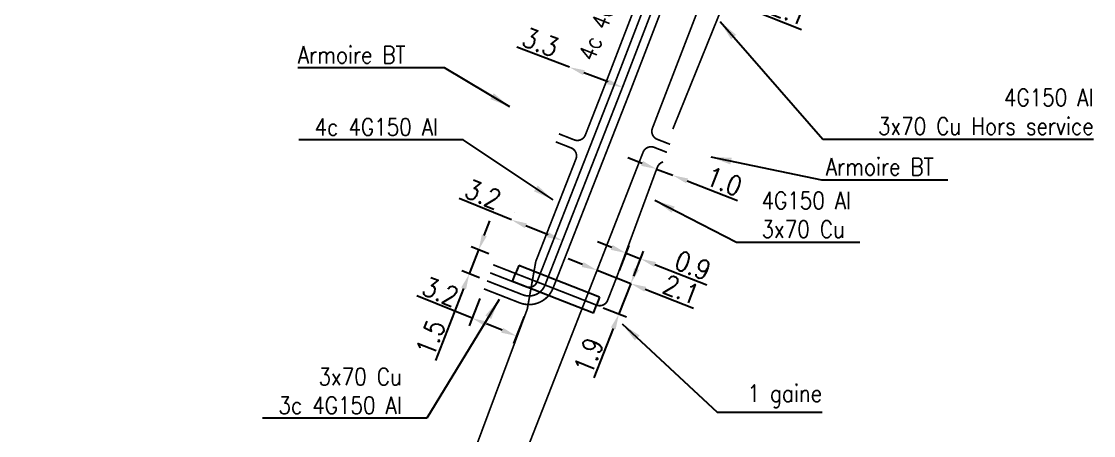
# Model space of a CAD drawing. Header units: millimetres. Extents: x 185001 to 186000, y 126997 to 128000.
# Drawn here: x 185421.4 to 185483.7, y 127489.3 to 127513.3 of the extents above; entities that cross this region are included whole.
import ezdxf
from ezdxf.enums import TextEntityAlignment as Align

# ---------------------------------------------------------------- set-up
doc = ezdxf.new("R2010")
doc.units = ezdxf.units.MM
doc.header["$PDMODE"] = 34
doc.linetypes.add('B_ST_Al', pattern=[2000, 1000, 1000])
doc.layers.get('Defpoints').update_dxf_attribs({"linetype": 'CONTINUOUS'})
for name, color, linetype in [('B_110', 1, 'CONTINUOUS'), ('B_400', 7, 'CONTINUOUS'), ('B_908', 252, 'CONTINUOUS')]:
    doc.layers.add(name, color=color, linetype=linetype)
doc.styles.get("Standard").update_dxf_attribs({"font": 'romans.shx', "width": 0.85})
doc.linetypes.add('BT_HS', pattern='A,2,-1,["E",Standard,S=0.85,R=0,X=-0.27,Y=-0.4],-1', length=4)
doc.dimstyles.get("Standard").update_dxf_attribs({"dimtxt": 1.5, "dimasz": 1.2, "dimexe": 0.625, "dimexo": 0.625, "dimgap": 0.25, "dimtad": 1, "dimdec": 1, "dimzin": 0, "dimdsep": 46, "dimtxsty": 'Standard', "dimcen": -0.5, "dimadec": 0, "dimazin": 0, "dimtfac": 1, "dimtdec": 1, "dimtmove": 0, "dimatfit": 3, "dimfxl": 0, "dimtolj": 1, "dimtzin": 0, "dimarcsym": 0})

# ---------------------------------------------------------------- blocks, each defined once
blk = doc.blocks.new('*D296')
at = {"layer": 'B_110', "color": 0, "linetype": 'Continuous', "lineweight": -2, "transparency": 16777216}
for p, q in [((185453.251, 127510.688), (185450.187, 127511.854)), ((185455.494, 127509.835), (185454.092, 127510.368))]:
    blk.add_line(p, q, dxfattribs=at)
at = {"layer": 'B_110', "color": 0, "linetype": 'Continuous', "transparency": 16777216}
for points in [[(185454.146, 127510.508), (185454.039, 127510.228), (185453.251, 127510.688)], [(185455.548, 127509.975), (185455.441, 127509.695), (185456.335, 127509.515)]]:
    blk.add_solid(points, dxfattribs=at)
at = {"layer": 'Defpoints', "color": 0, "linetype": 'Continuous', "transparency": 16777216}
for p in [(185453.251, 127510.688), (185453.251, 127510.688), (185456.335, 127509.515)]:
    blk.add_point(p, dxfattribs=at)
at = {"layer": 'B_110', "color": 0, "linetype": 'Continuous', "transparency": 16777216, "insert": (185451.565, 127512.132), "char_height": 1.125, "attachment_point": 5, "rotation": 339.17435}
blk.add_mtext('\\A1;3.3', dxfattribs=at)
blk = doc.blocks.new('*D297')
at = {"layer": 'B_110', "color": 0, "linetype": 'Continuous', "lineweight": -2, "transparency": 16777216}
for p, q in [((185449.88, 127501.822), (185446.845, 127503.063)), ((185450.057, 127502.256), (185450.057, 127502.256)), ((185452.009, 127500.951), (185450.713, 127501.481)), ((185453.019, 127501.044), (185453.019, 127501.044))]:
    blk.add_line(p, q, dxfattribs=at)
at = {"layer": 'B_110', "color": 0, "linetype": 'Continuous', "transparency": 16777216}
for points in [[(185450.77, 127501.62), (185450.656, 127501.342), (185449.88, 127501.822)], [(185452.066, 127501.09), (185451.952, 127500.812), (185452.842, 127500.611)]]:
    blk.add_solid(points, dxfattribs=at)
at = {"layer": 'Defpoints', "color": 0, "linetype": 'Continuous', "transparency": 16777216}
for p in [(185449.88, 127501.822), (185449.88, 127501.822), (185452.842, 127500.611)]:
    blk.add_point(p, dxfattribs=at)
at = {"layer": 'B_110', "color": 0, "linetype": 'Continuous', "transparency": 16777216, "insert": (185448.23, 127503.307), "char_height": 1.125, "attachment_point": 5, "rotation": 337.75387}
blk.add_mtext('\\A1;3.2', dxfattribs=at)
blk = doc.blocks.new('*D298')
at = {"layer": 'B_110', "color": 0, "linetype": 'Continuous', "lineweight": -2, "transparency": 16777216}
for p, q in [((185448.301, 127500.92), (185448.628, 127501.758)), ((185447.974, 127500.081), (185447.429, 127498.684)), ((185448.566, 127499.85), (185447.537, 127500.251)), ((185448.022, 127498.453), (185446.993, 127498.854)), ((185447.103, 127497.845), (185445.473, 127493.665))]:
    blk.add_line(p, q, dxfattribs=at)
at = {"layer": 'B_110', "color": 0, "linetype": 'Continuous', "transparency": 16777216}
for points in [[(185448.161, 127500.974), (185448.441, 127500.865), (185447.974, 127500.081)], [(185446.963, 127497.899), (185447.242, 127497.791), (185447.429, 127498.684)]]:
    blk.add_solid(points, dxfattribs=at)
at = {"layer": 'Defpoints', "color": 0, "linetype": 'Continuous', "transparency": 16777216}
for p in [(185447.974, 127500.081), (185449.003, 127499.68), (185448.458, 127498.282)]:
    blk.add_point(p, dxfattribs=at)
at = {"layer": 'B_110', "color": 0, "linetype": 'Continuous', "transparency": 16777216, "insert": (185445.182, 127494.982), "char_height": 1.125, "attachment_point": 5, "rotation": 68.70537}
blk.add_mtext('\\A1;1.5', dxfattribs=at)
blk = doc.blocks.new('*D395')
at = {"layer": 'B_110', "color": 0, "linetype": 'Continuous', "lineweight": -2, "transparency": 16777216}
for p, q in [((185457.481, 127505.096), (185456.642, 127505.421)), ((185458.32, 127504.772), (185459.253, 127504.411)), ((185460.092, 127504.086), (185463.023, 127502.953))]:
    blk.add_line(p, q, dxfattribs=at)
at = {"layer": 'B_110', "color": 0, "linetype": 'Continuous', "transparency": 16777216}
for points in [[(185457.535, 127505.236), (185457.427, 127504.957), (185458.32, 127504.772)], [(185460.147, 127504.226), (185460.038, 127503.946), (185459.253, 127504.411)]]:
    blk.add_solid(points, dxfattribs=at)
at = {"layer": 'Defpoints', "color": 0, "linetype": 'Continuous', "transparency": 16777216}
for p in [(185458.32, 127504.772), (185459.253, 127504.411), (185459.253, 127504.411)]:
    blk.add_point(p, dxfattribs=at)
at = {"layer": 'B_110', "color": 0, "linetype": 'Continuous', "transparency": 16777216, "insert": (185462.248, 127504.057), "char_height": 1.125, "attachment_point": 5, "rotation": 338.85391}
blk.add_mtext('\\A1;1.0', dxfattribs=at)
blk = doc.blocks.new('*D396')
at = {"layer": 'B_110', "color": 0, "linetype": 'Continuous', "lineweight": -2, "transparency": 16777216}
for p, q in [((185455.712, 127500.222), (185454.874, 127500.551)), ((185456.155, 127498.889), (185456.721, 127500.329)), ((185456.55, 127499.892), (185457.387, 127499.563)), ((185456.993, 127498.559), (185457.559, 127499.999)), ((185458.225, 127499.234), (185461.234, 127498.051))]:
    blk.add_line(p, q, dxfattribs=at)
at = {"layer": 'B_110', "color": 0, "linetype": 'Continuous', "transparency": 16777216}
for points in [[(185455.767, 127500.361), (185455.657, 127500.082), (185456.55, 127499.892)], [(185458.28, 127499.373), (185458.17, 127499.094), (185457.387, 127499.563)]]:
    blk.add_solid(points, dxfattribs=at)
at = {"layer": 'Defpoints', "color": 0, "linetype": 'Continuous', "transparency": 16777216}
for p in [(185457.387, 127499.563), (185455.983, 127498.452), (185456.821, 127498.123)]:
    blk.add_point(p, dxfattribs=at)
at = {"layer": 'B_110', "color": 0, "linetype": 'Continuous', "transparency": 16777216, "insert": (185460.422, 127499.176), "char_height": 1.125, "attachment_point": 5, "rotation": 338.53588}
blk.add_mtext('\\A1;0.9', dxfattribs=at)
blk = doc.blocks.new('*D397')
at = {"layer": 'B_110', "color": 0, "linetype": 'Continuous', "lineweight": -2, "transparency": 16777216}
for p, q in [((185457.15, 127498.961), (185457.48, 127499.798)), ((185456.821, 127498.123), (185456.129, 127496.362)), ((185455.213, 127496.722), (185456.565, 127496.19)), ((185455.799, 127495.524), (185454.666, 127492.643))]:
    blk.add_line(p, q, dxfattribs=at)
at = {"layer": 'B_110', "color": 0, "linetype": 'Continuous', "transparency": 16777216}
for points in [[(185457.011, 127499.015), (185457.29, 127498.906), (185456.821, 127498.123)], [(185455.66, 127495.579), (185455.939, 127495.469), (185456.129, 127496.362)]]:
    blk.add_solid(points, dxfattribs=at)
at = {"layer": 'Defpoints', "color": 0, "linetype": 'Continuous', "transparency": 16777216}
for p in [(185456.821, 127498.123), (185456.821, 127498.123), (185454.777, 127496.893)]:
    blk.add_point(p, dxfattribs=at)
at = {"layer": 'B_110', "color": 0, "linetype": 'Continuous', "transparency": 16777216, "insert": (185454.37, 127493.939), "char_height": 1.125, "attachment_point": 5, "rotation": 68.53566}
blk.add_mtext('\\A1;1.9', dxfattribs=at)
blk = doc.blocks.new('*D530')
at = {"layer": 'B_110', "color": 0, "linetype": 'Continuous', "lineweight": -2, "transparency": 16777216}
for p, q in [((185460.309, 127515.425), (185459.472, 127515.757)), ((185461.145, 127515.094), (185463.107, 127514.317)), ((185463.944, 127513.986), (185466.738, 127512.879))]:
    blk.add_line(p, q, dxfattribs=at)
at = {"layer": 'B_110', "color": 0, "linetype": 'Continuous', "transparency": 16777216}
for points in [[(185460.364, 127515.565), (185460.253, 127515.286), (185461.145, 127515.094)], [(185463.999, 127514.125), (185463.889, 127513.846), (185463.107, 127514.317)]]:
    blk.add_solid(points, dxfattribs=at)
at = {"layer": 'Defpoints', "color": 0, "linetype": 'Continuous', "transparency": 16777216}
for p in [(185461.145, 127515.094), (185463.107, 127514.317), (185463.107, 127514.317)]:
    blk.add_point(p, dxfattribs=at)
at = {"layer": 'B_110', "color": 0, "linetype": 'Continuous', "transparency": 16777216, "insert": (185466.035, 127513.964), "char_height": 1.125, "attachment_point": 5, "rotation": 338.39226}
blk.add_mtext('\\A1;2.1', dxfattribs=at)
blk = doc.blocks.new('*D532')
at = {"layer": 'B_110', "color": 0, "linetype": 'Continuous', "lineweight": -2, "transparency": 16777216}
for p, q in [((185454.02, 127499.224), (185453.182, 127499.554)), ((185454.857, 127498.895), (185456.821, 127498.123)), ((185457.659, 127497.794), (185460.455, 127496.694))]:
    blk.add_line(p, q, dxfattribs=at)
at = {"layer": 'B_110', "color": 0, "linetype": 'Continuous', "transparency": 16777216}
for points in [[(185454.075, 127499.364), (185453.965, 127499.085), (185454.857, 127498.895)], [(185457.713, 127497.933), (185457.604, 127497.654), (185456.821, 127498.123)]]:
    blk.add_solid(points, dxfattribs=at)
at = {"layer": 'Defpoints', "color": 0, "linetype": 'Continuous', "transparency": 16777216}
for p in [(185454.857, 127498.895), (185456.821, 127498.123), (185456.821, 127498.123)]:
    blk.add_point(p, dxfattribs=at)
at = {"layer": 'B_110', "color": 0, "linetype": 'Continuous', "transparency": 16777216, "insert": (185459.75, 127497.777), "char_height": 1.125, "attachment_point": 5, "rotation": 338.53486}
blk.add_mtext('\\A1;2.1', dxfattribs=at)
blk = doc.blocks.new('*D536')
at = {"layer": 'B_110', "color": 0, "linetype": 'Continuous', "lineweight": -2, "transparency": 16777216}
for p, q in [((185447.596, 127496.111), (185444.372, 127497.404)), ((185448.052, 127497.248), (185447.422, 127495.676)), ((185450.628, 127496.209), (185450, 127494.643)), ((185449.339, 127495.413), (185448.432, 127495.777))]:
    blk.add_line(p, q, dxfattribs=at)
at = {"layer": 'B_110', "color": 0, "linetype": 'Continuous', "transparency": 16777216}
for points in [[(185448.487, 127495.916), (185448.376, 127495.637), (185447.596, 127496.111)], [(185449.395, 127495.552), (185449.283, 127495.274), (185450.175, 127495.078)]]:
    blk.add_solid(points, dxfattribs=at)
at = {"layer": 'Defpoints', "color": 0, "linetype": 'Continuous', "transparency": 16777216}
for p in [(185448.226, 127497.683), (185450.802, 127496.644), (185447.596, 127496.111)]:
    blk.add_point(p, dxfattribs=at)
at = {"layer": 'B_110', "color": 0, "linetype": 'Continuous', "transparency": 16777216, "insert": (185445.755, 127497.657), "char_height": 1.125, "attachment_point": 5, "rotation": 338.16029}
blk.add_mtext('\\A1;3.2', dxfattribs=at)

msp = doc.modelspace()

# ---------------------------------------------------------------- linework, layer by layer
at = {"layer": 'B_110', "linetype": 'B_ST_Al', "const_width": 0.1, "flags": 128}
for points in [[(185448.458, 127498.282), (185450.538, 127497.472, 0.413559), (185451.833, 127498.038), (185456.335, 127509.515), (185459.528, 127517.797), (185463.382, 127526.247), (185466.572, 127533.621), (185469.684, 127542.531), (185470.207, 127543.933, 0.309183), (185469.936, 127545.029), (185463.862, 127550.448, -0.25872), (185463.542, 127551.364), (185465.176, 127560.86, 0.411424), (185464.773, 127561.437), (185451.843, 127563.79), (185434.812, 127567.966), (185425.712, 127570.8), (185416.038, 127573.497), (185408.729, 127576.34), (185396.775, 127584.05, -0.423038), (185396.353, 127586.161), (185397.439, 127587.739, -0.365977), (185399.308, 127588.249, -0.365977)], [(185479.79, 127570.799, 0.341999), (185479.496, 127569.61), (185480.49, 127567.364, -0.423151), (185479.684, 127565.367), (185468.803, 127560.942, -0.142518), (185467.97, 127560.856), (185466.249, 127561.169, 0.417009), (185465.667, 127560.762), (185464.035, 127551.279, 0.25872), (185464.195, 127550.821), (185470.269, 127545.402, -0.309183), (185470.675, 127543.758), (185470.152, 127542.356), (185467.038, 127533.439), (185463.839, 127526.044), (185459.989, 127517.603), (185456.801, 127509.334), (185452.298, 127497.856, -0.413559), (185450.357, 127497.006), (185448.277, 127497.817)], [(185459.101, 127506.209), (185458.36, 127506.498, -0.413152), (185458.075, 127507.144), (185461.145, 127515.094), (185467.776, 127531.752), (185468.127, 127532.635), (185469.96, 127537.507), (185469.973, 127537.54, -0.416272), (185470.623, 127537.826), (185472.12, 127537.239)], [(185441.405, 127535.518), (185441.027, 127534.786, 0.414214), (185441.242, 127534.113), (185445.399, 127532.052), (185455.421, 127526.692), (185461.2, 127523.813, -0.40008), (185461.425, 127523.161), (185459.067, 127517.991), (185455.869, 127509.696), (185451.367, 127498.221, -0.413559), (185450.72, 127497.938), (185448.64, 127498.748)], [(185452.638, 127506.818), (185453.529, 127506.468, 0.414214), (185454.177, 127506.751), (185455.403, 127509.877), (185457.191, 127514.516), (185458.606, 127518.185), (185461.304, 127524.1), (185462.468, 127526.653), (185463.294, 127528.561), (185464.814, 127532.076, 0.424309), (185464.538, 127532.74), (185463.596, 127533.109)], [(185436.098, 127464.958), (185437.957, 127464.23, 0.415766), (185438.605, 127464.515), (185439.745, 127467.47), (185444.962, 127480.991), (185450.802, 127496.644), (185451.296, 127499.41), (185453.629, 127505.355, 0.414214), (185453.346, 127506.003), (185452.456, 127506.352)], [(185445.292, 127470.927), (185444.5, 127471.239, -0.411941), (185444.217, 127471.883), (185446.015, 127476.556), (185450.448, 127487.638), (185454.857, 127498.895), (185457.532, 127505.748, -0.414214), (185458.18, 127506.032), (185458.919, 127505.743)], [(185458.699, 127505.186, 0.233206), (185458.369, 127504.892), (185458.32, 127504.772), (185455.983, 127498.452), (185455.474, 127497.156, -0.413347), (185454.827, 127496.873), (185450.121, 127498.708), (185448.822, 127499.214)]]:
    msp.add_lwpolyline(points, format="xyb", dxfattribs=at)
at = {"layer": 'B_400', "color": 7, "linetype": 'CONTINUOUS'}
for p, q in [((185450.303, 127499.173), (185450.121, 127498.708)), ((185455.009, 127497.339), (185450.303, 127499.173)), ((185449.94, 127498.242), (185450.121, 127498.708)), ((185454.645, 127496.408), (185449.94, 127498.242)), ((185455.009, 127497.339), (185454.827, 127496.873)), ((185454.645, 127496.408), (185454.827, 127496.873))]:
    msp.add_line(p, q, dxfattribs=at)
at = {"layer": 'B_908', "linetype": 'BT_HS', "const_width": 0.1}
msp.add_lwpolyline([(185469.567, 127530.789), (185469.297, 127530.894, 0.41208), (185468.651, 127530.612), (185468.155, 127529.361), (185462.317, 127514.63), (185459.262, 127507.095)], format="xyb", dxfattribs=at)

# ---------------------------------------------------------------- texts
at = {"layer": 'B_110', "linetype": 'B_ST_Al', "width": 0.85}
msp.add_text('4c 4G150 Al', height=1, rotation=68.29478, dxfattribs=at).set_placement((185455.535, 127514.477), align=Align.MIDDLE)
at = {"layer": 'B_110', "char_height": 1}
for s, insert, attachment_point in [('Armoire BT', (185437.462, 127511.402), 4), ('4G150 Al\\P{\\C252;3x70 Cu Hors service}', (185483.72, 127508.094), 6), ('4c 4G150 Al', (185445.615, 127507.212), 6), ('Armoire BT', (185468.158, 127504.906), 4), ('4G150 Al\\P3x70 Cu', (185464.42, 127502.115), 4), ('3x70 Cu\\P3c 4G150 Al', (185443.51, 127491.888), 6)]:
    msp.add_mtext(s, dxfattribs=dict(at, insert=insert, attachment_point=attachment_point))
at = {"layer": 'B_400', "insert": (185467.937, 127491.583), "char_height": 1, "attachment_point": 6}
msp.add_mtext('1 gaine', dxfattribs=at)

# ---------------------------------------------------------------- dimensions: what is measured, and where the dimension line sits
at = {"layer": 'B_110', "linetype": 'Continuous'}
for base, p1, p2, angle, override, picture, middle in [((185463.107, 127514.317), (185461.145, 127515.094), (185463.107, 127514.317), 158.39226, {"dimscale": 0.75}, '*D530', (185465.759, 127513.267)), ((185453.251, 127510.688), (185456.335, 127509.515), (185453.251, 127510.688), 339.17435, {"dimscale": 0.75, "dimtxt": 1.5}, '*D296', (185451.298, 127511.431)), ((185459.253, 127504.411), (185458.32, 127504.772), (185459.253, 127504.411), 158.85391, {"dimscale": 0.75, "dimtxt": 1.5}, '*D395', (185461.977, 127503.357)), ((185449.88, 127501.822), (185452.842, 127500.611), (185449.88, 127501.822), 337.75387, {"dimscale": 0.75}, '*D297', (185447.946, 127502.613)), ((185447.974, 127500.081), (185448.458, 127498.282), (185449.003, 127499.68), 248.70537, {"dimscale": 0.75}, '*D298', (185445.881, 127494.71)), ((185457.387, 127499.563), (185455.983, 127498.452), (185456.821, 127498.123), 158.53588, {"dimscale": 0.75}, '*D396', (185460.148, 127498.478)), ((185456.821, 127498.123), (185454.777, 127496.893), (185456.821, 127498.123), 248.53566, {"dimscale": 0.75, "dimtxt": 1.5}, '*D397', (185455.068, 127493.665)), ((185456.821, 127498.123), (185454.857, 127498.895), (185456.821, 127498.123), 158.53486, {"dimscale": 0.75}, '*D532', (185459.476, 127497.079))]:
    dim = msp.add_linear_dim(base=base, p1=p1, p2=p2, angle=angle, dimstyle='Standard', override=override, dxfattribs=at)
    dim.commit()
    dim.dimension.update_dxf_attribs({"geometry": picture, "text_midpoint": middle, "dimtype": 160})
dim = msp.add_linear_dim(base=(185447.596, 127496.111), p1=(185450.802, 127496.644), p2=(185448.226, 127497.683), angle=338.16029, text='3.2', dimstyle='Standard', override={"dimscale": 0.75}, dxfattribs=at)
dim.commit()
dim.dimension.update_dxf_attribs({"geometry": '*D536', "text_midpoint": (185445.476, 127496.961), "dimtype": 160})

# ---------------------------------------------------------------- leaders
at = {"layer": 'B_110', "annotation_type": 0, "has_hookline": 1}
for points, hookline_direction, text_width in [([(185462.006, 127513.338), (185467.981, 127506.511), (185469.181, 127506.511)], 0, 14.288), ([(185449.784, 127508.387), (185445.996, 127510.652), (185444.796, 127510.652)], 1, 7.083), ([(185452.299, 127502.981), (185447.065, 127506.462), (185445.865, 127506.462)], 1, 8.095), ([(185461.471, 127505.474), (185467.908, 127504.156)], 0, 7.083), ([(185458.217, 127502.963), (185462.97, 127500.532), (185464.17, 127500.532)], 0, 5.707), ([(185449.158, 127497.191), (185444.96, 127490.305), (185443.76, 127490.305)], 1, 8.095)]:
    msp.add_leader(points, dimstyle='Standard', dxfattribs=dict(at, hookline_direction=hookline_direction, text_width=text_width))
at = {"layer": 'B_400', "annotation_type": 0, "has_hookline": 1, "hookline_direction": 0, "text_width": 4.655}
msp.add_leader([(185456.314, 127495.785), (185461.832, 127490.667), (185463.032, 127490.667)], dimstyle='Standard', dxfattribs=at)

doc.saveas('drawing.dxf')
